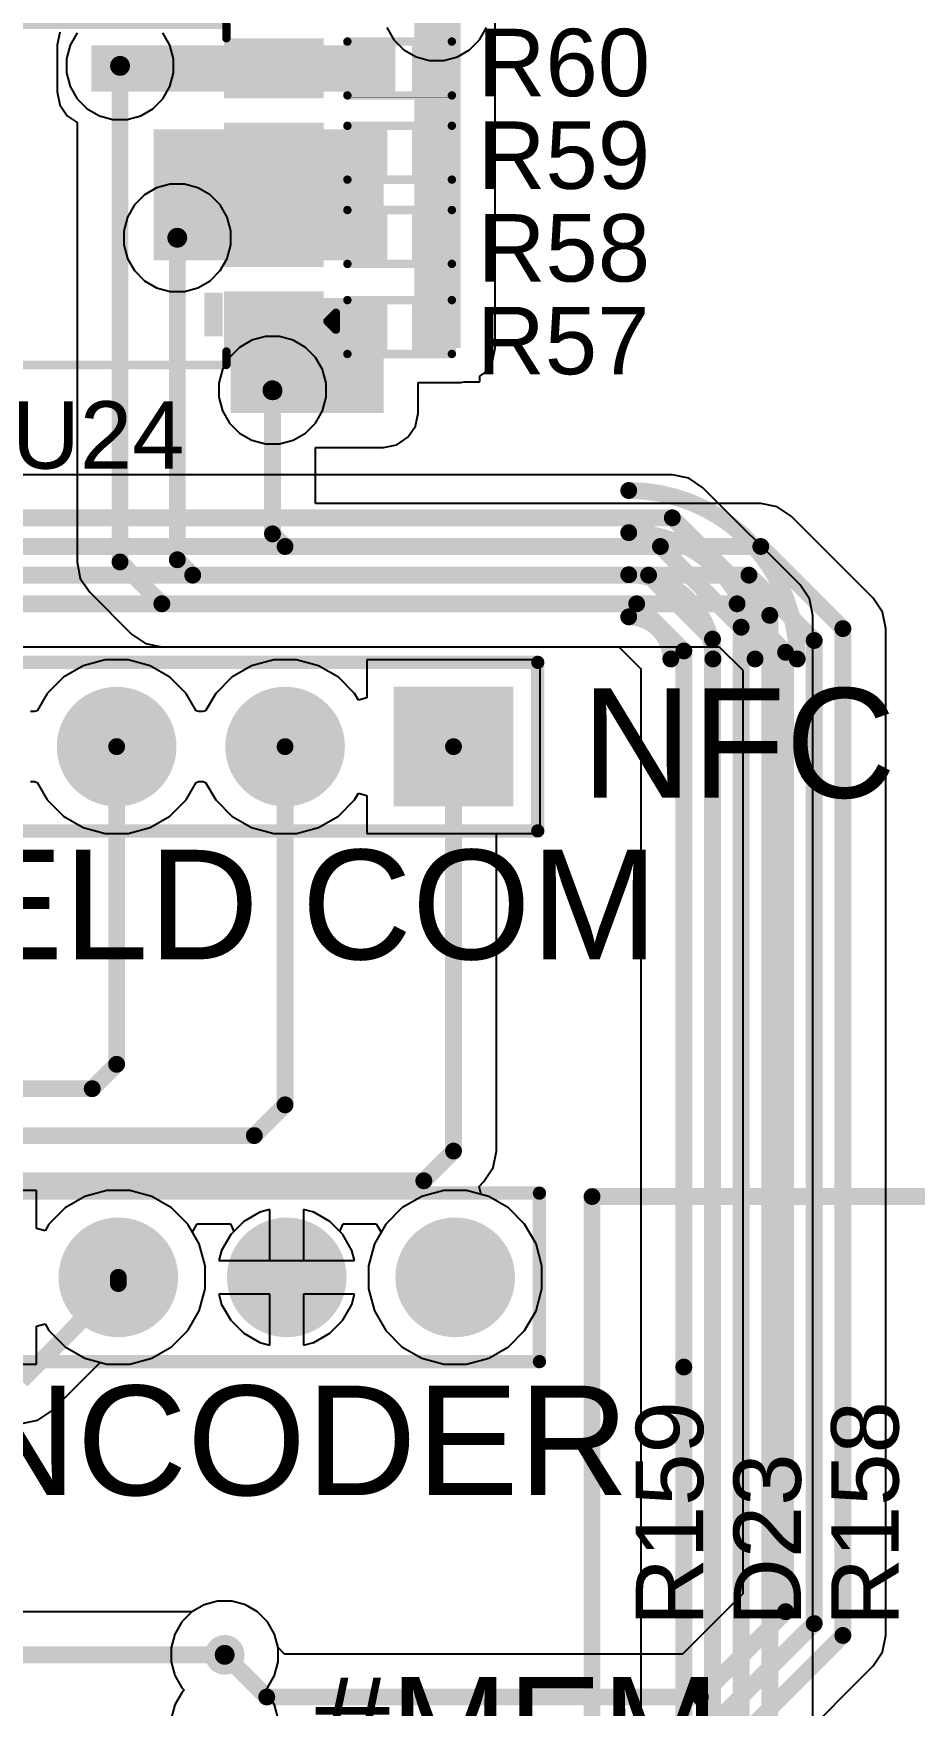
# Model space of a CAD drawing. Header units: millimetres. Extents: x -3 to 5437, y -3 to 5435.
# Drawn here: x 128.48 to 141.77, y 74.01 to 99.22 of the extents above; entities that cross this region are included whole.
import ezdxf

# ---------------------------------------------------------------- set-up
doc = ezdxf.new("R2010")
doc.units = ezdxf.units.MM
for name, color, linetype in [('BottomLayer', 5, 'Continuous'), ('BottomSolder', 6, 'Continuous'), ('MultiLayer', 9, 'Continuous'), ('PadHoleLayer', 156, 'Continuous'), ('TopLayer', 1, 'Continuous'), ('TopOverlay', 2, 'Continuous'), ('TopPaste', 8, 'Continuous'), ('TopSolder', 216, 'Continuous'), ('ViaHoleLayer', 16, 'Continuous')]:
    doc.layers.add(name, color=color, linetype=linetype)
doc.styles.add('Arial', font='', dxfattribs={"height": 0.2})
doc.styles.get('Arial').set_extended_font_data('Arial')

# ---------------------------------------------------------------- blocks, each defined once
blk = doc.blocks.new('SOP_8_98')
at = {"layer": 'TopLayer'}
for points in [[(-3.4, 2.255), (-2.1, 2.255), (-2.1, 1.555), (-3.4, 1.555)], [(2.1, 2.255), (3.4, 2.255), (3.4, 1.555), (2.1, 1.555)], [(-3.4, 0.985), (-2.1, 0.985), (-2.1, 0.285), (-3.4, 0.285)], [(2.1, 0.985), (3.4, 0.985), (3.4, 0.285), (2.1, 0.285)], [(-3.4, -0.285), (-2.1, -0.285), (-2.1, -0.985), (-3.4, -0.985)], [(2.1, -0.285), (3.4, -0.285), (3.4, -0.985), (2.1, -0.985)], [(-3.4, -1.555), (-2.1, -1.555), (-2.1, -2.255), (-3.4, -2.255)], [(2.1, -1.555), (3.4, -1.555), (3.4, -2.255), (2.1, -2.255)]]:
    blk.add_hatch(color=1, dxfattribs=at).paths.add_polyline_path(points)
at = {"layer": 'TopOverlay'}
blk.add_hatch(color=2, dxfattribs=at).paths.add_polyline_path([(-1.981, 1.473), (-1.702, 1.473), (-1.702, 2.134), (-1.981, 2.134)])
at = {"layer": 'TopPaste'}
for points in [[(-3.4, 2.255), (-2.1, 2.255), (-2.1, 1.555), (-3.4, 1.555)], [(2.1, 2.255), (3.4, 2.255), (3.4, 1.555), (2.1, 1.555)], [(-3.4, 0.985), (-2.1, 0.985), (-2.1, 0.285), (-3.4, 0.285)], [(2.1, 0.985), (3.4, 0.985), (3.4, 0.285), (2.1, 0.285)], [(-3.4, -0.285), (-2.1, -0.285), (-2.1, -0.985), (-3.4, -0.985)], [(2.1, -0.285), (3.4, -0.285), (3.4, -0.985), (2.1, -0.985)], [(-3.4, -1.555), (-2.1, -1.555), (-2.1, -2.255), (-3.4, -2.255)], [(2.1, -1.555), (3.4, -1.555), (3.4, -2.255), (2.1, -2.255)]]:
    blk.add_hatch(color=8, dxfattribs=at).paths.add_polyline_path(points)
at = {"layer": 'TopSolder'}
for points in [[(-3.502, 2.357), (-1.998, 2.357), (-1.998, 1.453), (-3.502, 1.453)], [(1.998, 2.357), (3.502, 2.357), (3.502, 1.453), (1.998, 1.453)], [(-3.502, 1.087), (-1.998, 1.087), (-1.998, 0.183), (-3.502, 0.183)], [(1.998, 1.087), (3.502, 1.087), (3.502, 0.183), (1.998, 0.183)], [(-3.502, -0.183), (-1.998, -0.183), (-1.998, -1.087), (-3.502, -1.087)], [(1.998, -0.183), (3.502, -0.183), (3.502, -1.087), (1.998, -1.087)], [(-3.502, -1.453), (-1.998, -1.453), (-1.998, -2.357), (-3.502, -2.357)], [(1.998, -1.453), (3.502, -1.453), (3.502, -2.357), (1.998, -2.357)]]:
    blk.add_hatch(color=216, dxfattribs=at).paths.add_polyline_path(points)
at = {"layer": 'TopOverlay', "const_width": 0.127}
for points in [[(2.028, 2.565), (-2.036, 2.565)], [(-2.036, 2.565), (-2.036, 2.362)], [(2.028, 2.565), (2.028, 2.362)], [(-3.56, 1.905), (-3.687, 2.032)], [(-3.687, 2.032), (-3.687, 1.778)], [(-3.56, 1.905), (-3.687, 1.778)], [(-2.036, -2.362), (-2.036, -2.565)], [(2.028, -2.565), (-2.036, -2.565)], [(2.028, -2.362), (2.028, -2.565)]]:
    blk.add_lwpolyline(points, dxfattribs=at)
at = {"layer": 'TopOverlay', "const_width": 0.0635}
for points in [[(-2.067, 2.565, 1), (-2.004, 2.565, 1)], [(-2.067, 2.565, 1), (-2.004, 2.565, 1)], [(1.997, 2.565, 1), (2.06, 2.565, 1)], [(1.997, 2.565, 1), (2.06, 2.565, 1)], [(-2.067, 2.362, 1), (-2.004, 2.362, 1)], [(1.997, 2.362, 1), (2.06, 2.362, 1)], [(-3.718, 2.032, 1), (-3.655, 2.032, 1)], [(-3.718, 2.032, 1), (-3.655, 2.032, 1)], [(-3.718, 1.778, 1), (-3.655, 1.778, 1)], [(-3.718, 1.778, 1), (-3.655, 1.778, 1)], [(-3.591, 1.905, 1), (-3.528, 1.905, 1)], [(-3.591, 1.905, 1), (-3.528, 1.905, 1)], [(-2.067, -2.362, 1), (-2.004, -2.362, 1)], [(-2.067, -2.565, 1), (-2.004, -2.565, 1)], [(-2.067, -2.565, 1), (-2.004, -2.565, 1)], [(1.997, -2.362, 1), (2.06, -2.362, 1)], [(1.997, -2.565, 1), (2.06, -2.565, 1)], [(1.997, -2.565, 1), (2.06, -2.565, 1)]]:
    blk.add_lwpolyline(points, format="xyb", close=True, dxfattribs=at)
blk = doc.blocks.new('R___0402_104')
at = {"layer": 'TopLayer'}
for points in [[(-0.699, -0.318), (-0.699, 0.318), (-0.241, 0.318), (-0.241, -0.318)], [(0.241, -0.318), (0.241, 0.318), (0.699, 0.318), (0.699, -0.318)]]:
    blk.add_hatch(color=1, dxfattribs=at).paths.add_polyline_path(points)
at = {"layer": 'TopPaste'}
for points in [[(-0.699, -0.318), (-0.699, 0.318), (-0.241, 0.318), (-0.241, -0.318)], [(0.241, -0.318), (0.241, 0.318), (0.699, 0.318), (0.699, -0.318)]]:
    blk.add_hatch(color=8, dxfattribs=at).paths.add_polyline_path(points)
at = {"layer": 'TopSolder'}
for points in [[(-0.754, -0.373), (-0.754, 0.373), (-0.186, 0.373), (-0.186, -0.373)], [(0.186, -0.373), (0.186, 0.373), (0.754, 0.373), (0.754, -0.373)]]:
    blk.add_hatch(color=216, dxfattribs=at).paths.add_polyline_path(points)
at = {"layer": 'TopOverlay'}
for points, const_width in [([(-0.787, -0.406), (-0.787, 0.406)], 0.127), ([(-0.787, 0.406), (0.787, 0.406)], 0.127), ([(0.787, -0.406), (0.787, 0.406)], 0.127), ([(-0.787, -0.406), (0.787, -0.406)], 0.127), ([(-0.813, -0.432), (0.813, -0.432)], 0.00323)]:
    blk.add_lwpolyline(points, dxfattribs=dict(at, const_width=const_width))
for points, const_width in [([(-0.819, 0.406, 1), (-0.756, 0.406, 1)], 0.0635), ([(-0.819, 0.406, 1), (-0.756, 0.406, 1)], 0.0635), ([(0.756, 0.406, 1), (0.819, 0.406, 1)], 0.0635), ([(0.756, 0.406, 1), (0.819, 0.406, 1)], 0.0635), ([(-0.819, -0.406, 1), (-0.756, -0.406, 1)], 0.0635), ([(-0.819, -0.406, 1), (-0.756, -0.406, 1)], 0.0635), ([(-0.814, -0.432, 1), (-0.812, -0.432, 1)], 0.00161), ([(0.756, -0.406, 1), (0.819, -0.406, 1)], 0.0635), ([(0.756, -0.406, 1), (0.819, -0.406, 1)], 0.0635), ([(0.812, -0.432, 1), (0.814, -0.432, 1)], 0.00161)]:
    blk.add_lwpolyline(points, format="xyb", close=True, dxfattribs=dict(at, const_width=const_width))
blk = doc.blocks.new('R___0402_105')
at = {"layer": 'TopLayer'}
for points in [[(-0.699, -0.318), (-0.699, 0.318), (-0.241, 0.318), (-0.241, -0.318)], [(0.241, -0.318), (0.241, 0.318), (0.699, 0.318), (0.699, -0.318)]]:
    blk.add_hatch(color=1, dxfattribs=at).paths.add_polyline_path(points)
at = {"layer": 'TopPaste'}
for points in [[(-0.699, -0.318), (-0.699, 0.318), (-0.241, 0.318), (-0.241, -0.318)], [(0.241, -0.318), (0.241, 0.318), (0.699, 0.318), (0.699, -0.318)]]:
    blk.add_hatch(color=8, dxfattribs=at).paths.add_polyline_path(points)
at = {"layer": 'TopSolder'}
for points in [[(-0.754, -0.373), (-0.754, 0.373), (-0.186, 0.373), (-0.186, -0.373)], [(0.186, -0.373), (0.186, 0.373), (0.754, 0.373), (0.754, -0.373)]]:
    blk.add_hatch(color=216, dxfattribs=at).paths.add_polyline_path(points)
at = {"layer": 'TopOverlay'}
for points, const_width in [([(-0.787, -0.406), (-0.787, 0.406)], 0.127), ([(-0.787, 0.406), (0.787, 0.406)], 0.127), ([(0.787, -0.406), (0.787, 0.406)], 0.127), ([(-0.787, -0.406), (0.787, -0.406)], 0.127), ([(-0.813, -0.432), (0.813, -0.432)], 0.00323)]:
    blk.add_lwpolyline(points, dxfattribs=dict(at, const_width=const_width))
for points, const_width in [([(-0.819, 0.406, 1), (-0.756, 0.406, 1)], 0.0635), ([(-0.819, 0.406, 1), (-0.756, 0.406, 1)], 0.0635), ([(0.756, 0.406, 1), (0.819, 0.406, 1)], 0.0635), ([(0.756, 0.406, 1), (0.819, 0.406, 1)], 0.0635), ([(-0.819, -0.406, 1), (-0.756, -0.406, 1)], 0.0635), ([(-0.819, -0.406, 1), (-0.756, -0.406, 1)], 0.0635), ([(-0.814, -0.432, 1), (-0.812, -0.432, 1)], 0.00161), ([(0.756, -0.406, 1), (0.819, -0.406, 1)], 0.0635), ([(0.756, -0.406, 1), (0.819, -0.406, 1)], 0.0635), ([(0.812, -0.432, 1), (0.814, -0.432, 1)], 0.00161)]:
    blk.add_lwpolyline(points, format="xyb", close=True, dxfattribs=dict(at, const_width=const_width))
blk = doc.blocks.new('R___0402_106')
at = {"layer": 'TopLayer'}
for points in [[(-0.699, -0.318), (-0.699, 0.318), (-0.241, 0.318), (-0.241, -0.318)], [(0.241, -0.318), (0.241, 0.318), (0.699, 0.318), (0.699, -0.318)]]:
    blk.add_hatch(color=1, dxfattribs=at).paths.add_polyline_path(points)
at = {"layer": 'TopPaste'}
for points in [[(-0.699, -0.318), (-0.699, 0.318), (-0.241, 0.318), (-0.241, -0.318)], [(0.241, -0.318), (0.241, 0.318), (0.699, 0.318), (0.699, -0.318)]]:
    blk.add_hatch(color=8, dxfattribs=at).paths.add_polyline_path(points)
at = {"layer": 'TopSolder'}
for points in [[(-0.754, -0.373), (-0.754, 0.373), (-0.186, 0.373), (-0.186, -0.373)], [(0.186, -0.373), (0.186, 0.373), (0.754, 0.373), (0.754, -0.373)]]:
    blk.add_hatch(color=216, dxfattribs=at).paths.add_polyline_path(points)
at = {"layer": 'TopOverlay'}
for points, const_width in [([(-0.787, -0.406), (-0.787, 0.406)], 0.127), ([(-0.787, 0.406), (0.787, 0.406)], 0.127), ([(0.787, -0.406), (0.787, 0.406)], 0.127), ([(-0.787, -0.406), (0.787, -0.406)], 0.127), ([(-0.813, -0.432), (0.813, -0.432)], 0.00323)]:
    blk.add_lwpolyline(points, dxfattribs=dict(at, const_width=const_width))
for points, const_width in [([(-0.819, 0.406, 1), (-0.756, 0.406, 1)], 0.0635), ([(-0.819, 0.406, 1), (-0.756, 0.406, 1)], 0.0635), ([(0.756, 0.406, 1), (0.819, 0.406, 1)], 0.0635), ([(0.756, 0.406, 1), (0.819, 0.406, 1)], 0.0635), ([(-0.819, -0.406, 1), (-0.756, -0.406, 1)], 0.0635), ([(-0.819, -0.406, 1), (-0.756, -0.406, 1)], 0.0635), ([(-0.814, -0.432, 1), (-0.812, -0.432, 1)], 0.00161), ([(0.756, -0.406, 1), (0.819, -0.406, 1)], 0.0635), ([(0.756, -0.406, 1), (0.819, -0.406, 1)], 0.0635), ([(0.812, -0.432, 1), (0.814, -0.432, 1)], 0.00161)]:
    blk.add_lwpolyline(points, format="xyb", close=True, dxfattribs=dict(at, const_width=const_width))
blk = doc.blocks.new('R___0402_107')
at = {"layer": 'TopLayer'}
for points in [[(-0.699, -0.318), (-0.699, 0.318), (-0.241, 0.318), (-0.241, -0.318)], [(0.241, -0.318), (0.241, 0.318), (0.699, 0.318), (0.699, -0.318)]]:
    blk.add_hatch(color=1, dxfattribs=at).paths.add_polyline_path(points)
at = {"layer": 'TopPaste'}
for points in [[(-0.699, -0.318), (-0.699, 0.318), (-0.241, 0.318), (-0.241, -0.318)], [(0.241, -0.318), (0.241, 0.318), (0.699, 0.318), (0.699, -0.318)]]:
    blk.add_hatch(color=8, dxfattribs=at).paths.add_polyline_path(points)
at = {"layer": 'TopSolder'}
for points in [[(-0.754, -0.373), (-0.754, 0.373), (-0.186, 0.373), (-0.186, -0.373)], [(0.186, -0.373), (0.186, 0.373), (0.754, 0.373), (0.754, -0.373)]]:
    blk.add_hatch(color=216, dxfattribs=at).paths.add_polyline_path(points)
at = {"layer": 'TopOverlay'}
for points, const_width in [([(-0.787, -0.406), (-0.787, 0.406)], 0.127), ([(-0.787, 0.406), (0.787, 0.406)], 0.127), ([(0.787, -0.406), (0.787, 0.406)], 0.127), ([(-0.787, -0.406), (0.787, -0.406)], 0.127), ([(-0.813, -0.432), (0.813, -0.432)], 0.00323)]:
    blk.add_lwpolyline(points, dxfattribs=dict(at, const_width=const_width))
for points, const_width in [([(-0.819, 0.406, 1), (-0.756, 0.406, 1)], 0.0635), ([(-0.819, 0.406, 1), (-0.756, 0.406, 1)], 0.0635), ([(0.756, 0.406, 1), (0.819, 0.406, 1)], 0.0635), ([(0.756, 0.406, 1), (0.819, 0.406, 1)], 0.0635), ([(-0.819, -0.406, 1), (-0.756, -0.406, 1)], 0.0635), ([(-0.819, -0.406, 1), (-0.756, -0.406, 1)], 0.0635), ([(-0.814, -0.432, 1), (-0.812, -0.432, 1)], 0.00161), ([(0.756, -0.406, 1), (0.819, -0.406, 1)], 0.0635), ([(0.756, -0.406, 1), (0.819, -0.406, 1)], 0.0635), ([(0.812, -0.432, 1), (0.814, -0.432, 1)], 0.00161)]:
    blk.add_lwpolyline(points, format="xyb", close=True, dxfattribs=dict(at, const_width=const_width))
blk = doc.blocks.new('HDR1X7_114')
at = {"layer": 'BottomLayer'}
blk.add_hatch(color=5, dxfattribs=at).paths.add_polyline_path([(-0.8, 0.8), (0.8, 0.8), (0.8, -0.8), (-0.8, -0.8)])
h = blk.add_hatch(color=5, dxfattribs=at)
edge = h.paths.add_edge_path()
edge.add_arc((2.54, 0), 0.8, 0, 360)
h = blk.add_hatch(color=5, dxfattribs=at)
edge = h.paths.add_edge_path()
edge.add_arc((5.08, 0), 0.8, 0, 360)
h = blk.add_hatch(color=5, dxfattribs=at)
edge = h.paths.add_edge_path()
edge.add_arc((7.62, 0), 0.8, 0, 360)
h = blk.add_hatch(color=5, dxfattribs=at)
edge = h.paths.add_edge_path()
edge.add_arc((10.16, 0), 0.8, 0, 360)
h = blk.add_hatch(color=5, dxfattribs=at)
edge = h.paths.add_edge_path()
edge.add_arc((12.7, 0), 0.8, 0, 360)
h = blk.add_hatch(color=5, dxfattribs=at)
edge = h.paths.add_edge_path()
edge.add_arc((15.24, 0), 0.8, 0, 360)
at = {"layer": 'BottomSolder'}
blk.add_hatch(color=6, dxfattribs=at).paths.add_polyline_path([(-0.902, 0.902), (0.902, 0.902), (0.902, -0.902), (-0.902, -0.902)])
h = blk.add_hatch(color=6, dxfattribs=at)
edge = h.paths.add_edge_path()
edge.add_arc((2.54, 0), 0.902, 0, 360)
h = blk.add_hatch(color=6, dxfattribs=at)
edge = h.paths.add_edge_path()
edge.add_arc((5.08, 0), 0.902, 0, 360)
h = blk.add_hatch(color=6, dxfattribs=at)
edge = h.paths.add_edge_path()
edge.add_arc((7.62, 0), 0.902, 0, 360)
h = blk.add_hatch(color=6, dxfattribs=at)
edge = h.paths.add_edge_path()
edge.add_arc((10.16, 0), 0.902, 0, 360)
h = blk.add_hatch(color=6, dxfattribs=at)
edge = h.paths.add_edge_path()
edge.add_arc((12.7, 0), 0.902, 0, 360)
h = blk.add_hatch(color=6, dxfattribs=at)
edge = h.paths.add_edge_path()
edge.add_arc((15.24, 0), 0.902, 0, 360)
at = {"layer": 'MultiLayer'}
blk.add_hatch(color=9, dxfattribs=at).paths.add_polyline_path([(-0.8, 0.8), (0.8, 0.8), (0.8, -0.8), (-0.8, -0.8)])
h = blk.add_hatch(color=9, dxfattribs=at)
edge = h.paths.add_edge_path()
edge.add_arc((2.54, 0), 0.8, 0, 360)
h = blk.add_hatch(color=9, dxfattribs=at)
edge = h.paths.add_edge_path()
edge.add_arc((5.08, 0), 0.8, 0, 360)
h = blk.add_hatch(color=9, dxfattribs=at)
edge = h.paths.add_edge_path()
edge.add_arc((7.62, 0), 0.8, 0, 360)
h = blk.add_hatch(color=9, dxfattribs=at)
edge = h.paths.add_edge_path()
edge.add_arc((10.16, 0), 0.8, 0, 360)
h = blk.add_hatch(color=9, dxfattribs=at)
edge = h.paths.add_edge_path()
edge.add_arc((12.7, 0), 0.8, 0, 360)
h = blk.add_hatch(color=9, dxfattribs=at)
edge = h.paths.add_edge_path()
edge.add_arc((15.24, 0), 0.8, 0, 360)
at = {"layer": 'PadHoleLayer'}
h = blk.add_hatch(color=156, dxfattribs=at)
edge = h.paths.add_edge_path()
edge.add_arc((0, 0), 0.45, 0, 360)
h = blk.add_hatch(color=156, dxfattribs=at)
edge = h.paths.add_edge_path()
edge.add_arc((2.54, 0), 0.45, 0, 360)
h = blk.add_hatch(color=156, dxfattribs=at)
edge = h.paths.add_edge_path()
edge.add_arc((5.08, 0), 0.45, 0, 360)
h = blk.add_hatch(color=156, dxfattribs=at)
edge = h.paths.add_edge_path()
edge.add_arc((7.62, 0), 0.45, 0, 360)
h = blk.add_hatch(color=156, dxfattribs=at)
edge = h.paths.add_edge_path()
edge.add_arc((10.16, 0), 0.45, 0, 360)
h = blk.add_hatch(color=156, dxfattribs=at)
edge = h.paths.add_edge_path()
edge.add_arc((12.7, 0), 0.45, 0, 360)
h = blk.add_hatch(color=156, dxfattribs=at)
edge = h.paths.add_edge_path()
edge.add_arc((15.24, 0), 0.45, 0, 360)
at = {"layer": 'TopLayer'}
blk.add_hatch(color=1, dxfattribs=at).paths.add_polyline_path([(-0.8, 0.8), (0.8, 0.8), (0.8, -0.8), (-0.8, -0.8)])
h = blk.add_hatch(color=1, dxfattribs=at)
edge = h.paths.add_edge_path()
edge.add_arc((2.54, 0), 0.8, 0, 360)
h = blk.add_hatch(color=1, dxfattribs=at)
edge = h.paths.add_edge_path()
edge.add_arc((5.08, 0), 0.8, 0, 360)
h = blk.add_hatch(color=1, dxfattribs=at)
edge = h.paths.add_edge_path()
edge.add_arc((7.62, 0), 0.8, 0, 360)
h = blk.add_hatch(color=1, dxfattribs=at)
edge = h.paths.add_edge_path()
edge.add_arc((10.16, 0), 0.8, 0, 360)
h = blk.add_hatch(color=1, dxfattribs=at)
edge = h.paths.add_edge_path()
edge.add_arc((12.7, 0), 0.8, 0, 360)
h = blk.add_hatch(color=1, dxfattribs=at)
edge = h.paths.add_edge_path()
edge.add_arc((15.24, 0), 0.8, 0, 360)
at = {"layer": 'TopSolder'}
blk.add_hatch(color=216, dxfattribs=at).paths.add_polyline_path([(-0.902, 0.902), (0.902, 0.902), (0.902, -0.902), (-0.902, -0.902)])
h = blk.add_hatch(color=216, dxfattribs=at)
edge = h.paths.add_edge_path()
edge.add_arc((2.54, 0), 0.902, 0, 360)
h = blk.add_hatch(color=216, dxfattribs=at)
edge = h.paths.add_edge_path()
edge.add_arc((5.08, 0), 0.902, 0, 360)
h = blk.add_hatch(color=216, dxfattribs=at)
edge = h.paths.add_edge_path()
edge.add_arc((7.62, 0), 0.902, 0, 360)
h = blk.add_hatch(color=216, dxfattribs=at)
edge = h.paths.add_edge_path()
edge.add_arc((10.16, 0), 0.902, 0, 360)
h = blk.add_hatch(color=216, dxfattribs=at)
edge = h.paths.add_edge_path()
edge.add_arc((12.7, 0), 0.902, 0, 360)
h = blk.add_hatch(color=216, dxfattribs=at)
edge = h.paths.add_edge_path()
edge.add_arc((15.24, 0), 0.902, 0, 360)
at = {"layer": 'TopOverlay', "const_width": 0.2}
for points in [[(16.51, 1.27), (-1.27, 1.27)], [(-1.27, 1.27), (-1.27, -1.27)], [(16.51, 1.27), (16.51, -1.27)], [(16.51, -1.27), (-1.27, -1.27)]]:
    blk.add_lwpolyline(points, dxfattribs=at)
at = {"layer": 'TopOverlay', "const_width": 0.1}
for points in [[(-1.32, 1.27, 1), (-1.22, 1.27, 1)], [(-1.32, 1.27, 1), (-1.22, 1.27, 1)], [(16.46, 1.27, 1), (16.56, 1.27, 1)], [(16.46, 1.27, 1), (16.56, 1.27, 1)], [(-1.32, -1.27, 1), (-1.22, -1.27, 1)], [(-1.32, -1.27, 1), (-1.22, -1.27, 1)], [(16.46, -1.27, 1), (16.56, -1.27, 1)], [(16.46, -1.27, 1), (16.56, -1.27, 1)]]:
    blk.add_lwpolyline(points, format="xyb", close=True, dxfattribs=at)
blk = doc.blocks.new('HDR1X4__140')
at = {"layer": 'BottomLayer'}
blk.add_hatch(color=5, dxfattribs=at).paths.add_polyline_path([(-0.8, 0.8), (0.8, 0.8), (0.8, -0.8), (-0.8, -0.8)])
h = blk.add_hatch(color=5, dxfattribs=at)
edge = h.paths.add_edge_path()
edge.add_arc((2.54, 0), 0.8, 0, 360)
h = blk.add_hatch(color=5, dxfattribs=at)
edge = h.paths.add_edge_path()
edge.add_arc((5.08, 0), 0.8, 0, 360)
h = blk.add_hatch(color=5, dxfattribs=at)
edge = h.paths.add_edge_path()
edge.add_arc((7.62, 0), 0.8, 0, 360)
at = {"layer": 'BottomSolder'}
blk.add_hatch(color=6, dxfattribs=at).paths.add_polyline_path([(-0.902, 0.902), (0.902, 0.902), (0.902, -0.902), (-0.902, -0.902)])
h = blk.add_hatch(color=6, dxfattribs=at)
edge = h.paths.add_edge_path()
edge.add_arc((2.54, 0), 0.902, 0, 360)
h = blk.add_hatch(color=6, dxfattribs=at)
edge = h.paths.add_edge_path()
edge.add_arc((5.08, 0), 0.902, 0, 360)
h = blk.add_hatch(color=6, dxfattribs=at)
edge = h.paths.add_edge_path()
edge.add_arc((7.62, 0), 0.902, 0, 360)
at = {"layer": 'MultiLayer'}
blk.add_hatch(color=9, dxfattribs=at).paths.add_polyline_path([(-0.8, 0.8), (0.8, 0.8), (0.8, -0.8), (-0.8, -0.8)])
h = blk.add_hatch(color=9, dxfattribs=at)
edge = h.paths.add_edge_path()
edge.add_arc((2.54, 0), 0.8, 0, 360)
h = blk.add_hatch(color=9, dxfattribs=at)
edge = h.paths.add_edge_path()
edge.add_arc((5.08, 0), 0.8, 0, 360)
h = blk.add_hatch(color=9, dxfattribs=at)
edge = h.paths.add_edge_path()
edge.add_arc((7.62, 0), 0.8, 0, 360)
at = {"layer": 'PadHoleLayer'}
h = blk.add_hatch(color=156, dxfattribs=at)
edge = h.paths.add_edge_path()
edge.add_arc((0, 0), 0.475, 0, 360)
h = blk.add_hatch(color=156, dxfattribs=at)
edge = h.paths.add_edge_path()
edge.add_arc((2.54, 0), 0.475, 0, 360)
h = blk.add_hatch(color=156, dxfattribs=at)
edge = h.paths.add_edge_path()
edge.add_arc((5.08, 0), 0.475, 0, 360)
h = blk.add_hatch(color=156, dxfattribs=at)
edge = h.paths.add_edge_path()
edge.add_arc((7.62, 0), 0.475, 0, 360)
at = {"layer": 'TopLayer'}
blk.add_hatch(color=1, dxfattribs=at).paths.add_polyline_path([(-0.8, 0.8), (0.8, 0.8), (0.8, -0.8), (-0.8, -0.8)])
h = blk.add_hatch(color=1, dxfattribs=at)
edge = h.paths.add_edge_path()
edge.add_arc((2.54, 0), 0.8, 0, 360)
h = blk.add_hatch(color=1, dxfattribs=at)
edge = h.paths.add_edge_path()
edge.add_arc((5.08, 0), 0.8, 0, 360)
h = blk.add_hatch(color=1, dxfattribs=at)
edge = h.paths.add_edge_path()
edge.add_arc((7.62, 0), 0.8, 0, 360)
at = {"layer": 'TopSolder'}
blk.add_hatch(color=216, dxfattribs=at).paths.add_polyline_path([(-0.902, 0.902), (0.902, 0.902), (0.902, -0.902), (-0.902, -0.902)])
h = blk.add_hatch(color=216, dxfattribs=at)
edge = h.paths.add_edge_path()
edge.add_arc((2.54, 0), 0.902, 0, 360)
h = blk.add_hatch(color=216, dxfattribs=at)
edge = h.paths.add_edge_path()
edge.add_arc((5.08, 0), 0.902, 0, 360)
h = blk.add_hatch(color=216, dxfattribs=at)
edge = h.paths.add_edge_path()
edge.add_arc((7.62, 0), 0.902, 0, 360)
at = {"layer": 'TopOverlay', "const_width": 0.2}
for points in [[(-1.27, 1.27), (8.89, 1.27)], [(-1.27, -1.27), (-1.27, 1.27)], [(8.89, -1.27), (8.89, 1.27)], [(-1.27, -1.27), (8.89, -1.27)]]:
    blk.add_lwpolyline(points, dxfattribs=at)
at = {"layer": 'TopOverlay', "const_width": 0.1}
for points in [[(-1.32, 1.27, 1), (-1.22, 1.27, 1)], [(-1.32, 1.27, 1), (-1.22, 1.27, 1)], [(8.84, 1.27, 1), (8.94, 1.27, 1)], [(8.84, 1.27, 1), (8.94, 1.27, 1)], [(-1.32, -1.27, 1), (-1.22, -1.27, 1)], [(-1.32, -1.27, 1), (-1.22, -1.27, 1)], [(8.84, -1.27, 1), (8.94, -1.27, 1)], [(8.84, -1.27, 1), (8.94, -1.27, 1)]]:
    blk.add_lwpolyline(points, format="xyb", close=True, dxfattribs=at)

msp = doc.modelspace()

# ---------------------------------------------------------------- hatches: boundary and pattern name
at = {"layer": 'BottomLayer'}
h = msp.add_hatch(color=5, dxfattribs=at)
edge = h.paths.add_edge_path()
edge.add_arc((129.791, 98.731), 0.3, 0, 360)
h = msp.add_hatch(color=5, dxfattribs=at)
edge = h.paths.add_edge_path()
edge.add_arc((130.654, 96.14), 0.3, 0, 360)
h = msp.add_hatch(color=5, dxfattribs=at)
edge = h.paths.add_edge_path()
edge.add_arc((132.089, 93.841), 0.3, 0, 360)
h = msp.add_hatch(color=5, dxfattribs=at)
edge = h.paths.add_edge_path()
edge.add_arc((131.369, 74.778), 0.3, 0, 360)
at = {"layer": 'BottomSolder'}
h = msp.add_hatch(color=6, dxfattribs=at)
edge = h.paths.add_edge_path()
edge.add_arc((129.791, 98.731), 0.15, 0, 360)
h = msp.add_hatch(color=6, dxfattribs=at)
edge = h.paths.add_edge_path()
edge.add_arc((130.654, 96.14), 0.15, 0, 360)
h = msp.add_hatch(color=6, dxfattribs=at)
edge = h.paths.add_edge_path()
edge.add_arc((132.089, 93.841), 0.15, 0, 360)
at = {"layer": 'TopLayer'}
for points in [[(134.229, 99.95), (134.229, 94.476), (134.929, 94.476), (134.929, 99.95)], [(129.359, 98.342), (133.94, 98.342), (133.94, 99.042), (129.359, 99.042)], [(130.299, 95.802), (133.766, 95.802), (133.766, 97.772), (130.299, 97.772)], [(131.459, 93.498), (133.766, 93.498), (133.766, 95.232), (131.459, 95.232)]]:
    msp.add_hatch(color=1, dxfattribs=at).paths.add_polyline_path(points)
h = msp.add_hatch(color=1, dxfattribs=at)
edge = h.paths.add_edge_path()
edge.add_arc((129.791, 98.731), 0.3, 0, 360)
h = msp.add_hatch(color=1, dxfattribs=at)
edge = h.paths.add_edge_path()
edge.add_arc((130.654, 96.14), 0.3, 0, 360)
h = msp.add_hatch(color=1, dxfattribs=at)
edge = h.paths.add_edge_path()
edge.add_arc((132.089, 93.841), 0.3, 0, 360)
h = msp.add_hatch(color=1, dxfattribs=at)
edge = h.paths.add_edge_path()
edge.add_arc((131.369, 74.778), 0.3, 0, 360)
at = {"layer": 'TopSolder'}
h = msp.add_hatch(color=216, dxfattribs=at)
edge = h.paths.add_edge_path()
edge.add_arc((129.791, 98.731), 0.15, 0, 360)
h = msp.add_hatch(color=216, dxfattribs=at)
edge = h.paths.add_edge_path()
edge.add_arc((130.654, 96.14), 0.15, 0, 360)
h = msp.add_hatch(color=216, dxfattribs=at)
edge = h.paths.add_edge_path()
edge.add_arc((132.089, 93.841), 0.15, 0, 360)
at = {"layer": 'ViaHoleLayer'}
h = msp.add_hatch(color=16, dxfattribs=at)
edge = h.paths.add_edge_path()
edge.add_arc((129.791, 98.731), 0.15, 0, 360)
h = msp.add_hatch(color=16, dxfattribs=at)
edge = h.paths.add_edge_path()
edge.add_arc((130.654, 96.14), 0.15, 0, 360)
h = msp.add_hatch(color=16, dxfattribs=at)
edge = h.paths.add_edge_path()
edge.add_arc((132.089, 93.841), 0.15, 0, 360)
h = msp.add_hatch(color=16, dxfattribs=at)
edge = h.paths.add_edge_path()
edge.add_arc((131.369, 74.778), 0.15, 0, 360)

# ---------------------------------------------------------------- linework, layer by layer
at = {"layer": 'BottomLayer'}
for p, q in [((129.144, 99.227), (129.038, 99.043)), ((130.544, 99.043), (130.437, 99.227)), ((133.813, 99.308), (133.919, 99.124)), ((133.919, 99.124), (134.07, 98.973)), ((135.062, 98.973), (135.212, 99.124)), ((135.212, 99.124), (135.319, 99.308)), ((129.038, 99.043), (128.983, 98.837)), ((128.983, 98.837), (128.983, 98.624)), ((130.599, 98.837), (130.544, 99.043)), ((130.599, 98.624), (130.599, 98.837)), ((134.07, 98.973), (134.254, 98.867)), ((134.254, 98.867), (134.459, 98.812)), ((134.459, 98.812), (134.672, 98.812)), ((134.672, 98.812), (134.878, 98.867)), ((134.878, 98.867), (135.062, 98.973)), ((128.983, 98.624), (129.038, 98.419)), ((130.544, 98.419), (130.599, 98.624)), ((129.038, 98.419), (129.144, 98.235)), ((130.437, 98.235), (130.544, 98.419)), ((129.144, 98.235), (129.295, 98.084)), ((129.295, 98.084), (129.479, 97.978)), ((130.103, 97.978), (130.287, 98.084)), ((130.287, 98.084), (130.437, 98.235)), ((129.479, 97.978), (129.684, 97.923)), ((129.684, 97.923), (129.897, 97.923)), ((129.897, 97.923), (130.103, 97.978)), ((130.342, 96.893), (130.158, 96.786)), ((130.548, 96.948), (130.342, 96.893)), ((130.761, 96.948), (130.548, 96.948)), ((130.966, 96.893), (130.761, 96.948)), ((131.15, 96.786), (130.966, 96.893)), ((130.008, 96.636), (129.901, 96.452)), ((130.158, 96.786), (130.008, 96.636)), ((131.301, 96.636), (131.15, 96.786)), ((131.407, 96.452), (131.301, 96.636)), ((129.901, 96.452), (129.846, 96.246)), ((131.462, 96.246), (131.407, 96.452)), ((129.846, 96.246), (129.846, 96.033)), ((131.462, 96.033), (131.462, 96.246)), ((129.846, 96.033), (129.901, 95.828)), ((129.901, 95.828), (130.008, 95.644)), ((131.301, 95.644), (131.407, 95.828)), ((131.407, 95.828), (131.462, 96.033)), ((130.008, 95.644), (130.158, 95.493)), ((131.15, 95.493), (131.301, 95.644)), ((130.158, 95.493), (130.342, 95.387)), ((130.342, 95.387), (130.548, 95.332)), ((130.548, 95.332), (130.761, 95.332)), ((130.761, 95.332), (130.966, 95.387)), ((130.966, 95.387), (131.15, 95.493)), ((131.777, 94.594), (131.593, 94.488)), ((131.983, 94.649), (131.777, 94.594)), ((132.196, 94.649), (131.983, 94.649)), ((132.401, 94.594), (132.196, 94.649)), ((132.585, 94.488), (132.401, 94.594)), ((131.443, 94.337), (131.336, 94.153)), ((131.593, 94.488), (131.443, 94.337)), ((132.736, 94.337), (132.585, 94.488)), ((132.842, 94.153), (132.736, 94.337)), ((131.336, 94.153), (131.281, 93.948)), ((132.897, 93.948), (132.842, 94.153)), ((131.281, 93.948), (131.281, 93.735)), ((132.897, 93.735), (132.897, 93.948)), ((131.281, 93.735), (131.336, 93.529)), ((131.336, 93.529), (131.443, 93.345)), ((132.736, 93.345), (132.842, 93.529)), ((132.842, 93.529), (132.897, 93.735)), ((131.443, 93.345), (131.593, 93.195)), ((132.585, 93.195), (132.736, 93.345)), ((131.593, 93.195), (131.777, 93.088)), ((131.777, 93.088), (131.983, 93.033)), ((131.983, 93.033), (132.196, 93.033)), ((132.196, 93.033), (132.401, 93.088)), ((132.401, 93.088), (132.585, 93.195)), ((138.119, 92.565), (124.276, 92.565)), ((138.366, 92.516), (138.119, 92.565)), ((138.576, 92.376), (138.366, 92.516)), ((140.046, 90.906), (138.576, 92.376)), ((140.186, 90.696), (140.046, 90.906)), ((140.236, 90.448), (140.186, 90.696)), ((140.236, 61.512), (140.236, 90.448)), ((116.198, 89.975), (137.314, 89.975)), ((129.568, 89.777), (129.235, 89.688)), ((129.912, 89.777), (129.568, 89.777)), ((130.245, 89.688), (129.912, 89.777)), ((132.108, 89.777), (131.775, 89.688)), ((132.452, 89.777), (132.108, 89.777)), ((132.785, 89.688), (132.452, 89.777)), ((136.128, 89.777), (133.512, 89.777)), ((133.512, 89.777), (133.512, 89.205)), ((136.128, 87.161), (136.128, 89.777)), ((137.314, 89.975), (137.645, 89.643)), ((128.937, 89.516), (128.693, 89.272)), ((129.235, 89.688), (128.937, 89.516)), ((130.543, 89.516), (130.245, 89.688)), ((130.786, 89.272), (130.543, 89.516)), ((131.477, 89.516), (131.233, 89.272)), ((131.775, 89.688), (131.477, 89.516)), ((133.083, 89.516), (132.785, 89.688)), ((133.326, 89.272), (133.083, 89.516)), ((137.645, 89.643), (137.645, 79.116)), ((128.693, 89.272), (128.541, 89.008)), ((130.939, 89.008), (130.786, 89.272)), ((131.233, 89.272), (131.081, 89.008)), ((133.385, 89.171), (133.326, 89.272)), ((128.5, 88.997), (128.44, 88.997)), ((128.541, 89.008), (128.5, 88.997)), ((130.98, 88.997), (130.939, 89.008)), ((131.04, 88.997), (130.98, 88.997)), ((131.081, 89.008), (131.04, 88.997)), ((133.512, 89.205), (133.385, 89.171)), ((135.467, 82.372), (135.467, 87.161)), ((135.467, 87.161), (136.128, 87.161)), ((135.418, 82.124), (135.467, 82.372)), ((135.278, 81.914), (135.418, 82.124)), ((135.204, 81.84), (135.278, 81.914)), ((135.237, 81.717), (135.204, 81.84)), ((135.35, 81.687), (135.237, 81.717)), ((135.648, 81.515), (135.35, 81.687)), ((135.892, 81.271), (135.648, 81.515)), ((130.882, 81.149), (130.956, 81.276)), ((130.956, 81.276), (131.457, 81.276)), ((131.457, 81.276), (131.506, 81.159)), ((133.105, 81.159), (133.153, 81.276)), ((133.153, 81.276), (133.655, 81.276)), ((133.655, 81.276), (133.728, 81.149)), ((136.064, 80.973), (135.892, 81.271)), ((130.984, 80.973), (130.882, 81.149)), ((131.073, 80.64), (130.984, 80.973)), ((131.462, 81.115), (131.323, 80.875)), ((131.506, 81.159), (131.462, 81.115)), ((133.149, 81.115), (133.105, 81.159)), ((133.287, 80.875), (133.149, 81.115)), ((133.626, 80.973), (133.537, 80.64)), ((133.728, 81.149), (133.626, 80.973)), ((136.153, 80.64), (136.064, 80.973)), ((131.323, 80.875), (131.282, 80.722)), ((131.282, 80.722), (133.328, 80.722)), ((133.328, 80.722), (133.287, 80.875)), ((131.073, 80.296), (131.073, 80.64)), ((133.537, 80.64), (133.537, 80.296)), ((136.153, 80.296), (136.153, 80.64)), ((130.984, 79.963), (131.073, 80.296)), ((132.051, 80.214), (131.282, 80.214)), ((131.282, 80.214), (131.323, 80.061)), ((132.051, 79.445), (132.051, 80.214)), ((133.328, 80.214), (132.559, 80.214)), ((132.559, 80.214), (132.559, 79.445)), ((133.287, 80.061), (133.328, 80.214)), ((133.537, 80.296), (133.626, 79.963)), ((136.064, 79.963), (136.153, 80.296)), ((130.812, 79.665), (130.984, 79.963)), ((131.323, 80.061), (131.462, 79.821)), ((133.149, 79.821), (133.287, 80.061)), ((133.626, 79.963), (133.799, 79.665)), ((135.892, 79.665), (136.064, 79.963)), ((130.568, 79.421), (130.812, 79.665)), ((131.462, 79.821), (131.658, 79.625)), ((132.952, 79.625), (133.149, 79.821)), ((133.799, 79.665), (134.042, 79.421)), ((135.648, 79.421), (135.892, 79.665)), ((130.27, 79.249), (130.568, 79.421)), ((131.658, 79.625), (131.898, 79.486)), ((131.898, 79.486), (132.051, 79.445)), ((132.559, 79.445), (132.712, 79.486)), ((132.712, 79.486), (132.952, 79.625)), ((134.042, 79.421), (134.34, 79.249)), ((135.35, 79.249), (135.648, 79.421)), ((128.762, 78.455), (129.493, 79.187)), ((129.493, 79.187), (129.593, 79.16)), ((129.593, 79.16), (129.937, 79.16)), ((129.937, 79.16), (130.27, 79.249)), ((134.34, 79.249), (134.673, 79.16)), ((134.673, 79.16), (135.017, 79.16)), ((135.017, 79.16), (135.35, 79.249)), ((137.645, 79.116), (137.645, 70.824)), ((128.552, 78.315), (128.762, 78.455)), ((128.304, 78.266), (128.552, 78.315)), ((130.874, 75.425), (128.284, 75.425)), ((131.057, 75.531), (130.874, 75.425)), ((131.262, 75.586), (131.057, 75.531)), ((131.475, 75.586), (131.262, 75.586)), ((131.681, 75.531), (131.475, 75.586)), ((131.865, 75.424), (131.681, 75.531)), ((132.015, 75.274), (131.865, 75.424)), ((132.122, 75.089), (132.015, 75.274)), ((132.177, 74.884), (132.122, 75.089)), ((132.177, 74.671), (132.177, 74.884)), ((132.122, 74.466), (132.177, 74.671)), ((132.015, 74.281), (132.122, 74.466)), ((131.978, 74.244), (132.015, 74.281)), ((132.015, 74.207), (131.978, 74.244)), ((132.122, 74.023), (132.015, 74.207)), ((132.177, 73.817), (132.122, 74.023))]:
    msp.add_line(p, q, dxfattribs=at)
at = {"layer": 'BottomLayer', "const_width": 0.254}
for points in [[(124.67, 91.918), (138.119, 91.918)], [(138.119, 91.918), (139.588, 90.448)], [(109.998, 91.486), (137.94, 91.486)], [(137.94, 91.486), (139.156, 90.269)], [(109.819, 91.054), (137.761, 91.054)], [(137.761, 91.054), (138.725, 90.09)], [(109.64, 90.622), (137.582, 90.622)], [(137.582, 90.622), (138.293, 89.911)], [(139.588, 61.512), (139.588, 90.448)], [(139.156, 61.69), (139.156, 90.269)], [(138.293, 79.116), (138.293, 89.911)], [(138.725, 61.869), (138.725, 90.09)], [(129.74, 83.68), (129.74, 88.469)], [(132.28, 83.069), (132.28, 88.469)], [(134.82, 82.372), (134.82, 88.469)], [(129.372, 83.312), (129.74, 83.68)], [(100.533, 83.312), (129.372, 83.312)], [(131.816, 82.605), (132.28, 83.069)], [(100.971, 82.605), (131.816, 82.605)], [(134.372, 81.924), (134.82, 82.372)], [(103.683, 81.924), (134.372, 81.924)], [(128.304, 78.913), (129.765, 80.375)], [(129.765, 80.375), (129.765, 80.468)], [(138.293, 62.048), (138.293, 79.116)], [(128.284, 74.778), (131.369, 74.778)]]:
    msp.add_lwpolyline(points, dxfattribs=at)
at = {"layer": 'BottomLayer', "const_width": 0.127}
for points in [[(138.055, 91.918, 1), (138.182, 91.918, 1)], [(138.055, 91.918, 1), (138.182, 91.918, 1)], [(137.876, 91.486, 1), (138.003, 91.486, 1)], [(137.876, 91.486, 1), (138.003, 91.486, 1)], [(137.697, 91.054, 1), (137.824, 91.054, 1)], [(137.697, 91.054, 1), (137.824, 91.054, 1)], [(137.518, 90.622, 1), (137.645, 90.622, 1)], [(137.518, 90.622, 1), (137.645, 90.622, 1)], [(139.525, 90.448, 1), (139.652, 90.448, 1)], [(139.525, 90.448, 1), (139.652, 90.448, 1)], [(139.093, 90.269, 1), (139.22, 90.269, 1)], [(139.093, 90.269, 1), (139.22, 90.269, 1)], [(138.229, 89.911, 1), (138.356, 89.911, 1)], [(138.229, 89.911, 1), (138.356, 89.911, 1)], [(138.661, 90.09, 1), (138.788, 90.09, 1)], [(138.661, 90.09, 1), (138.788, 90.09, 1)], [(129.676, 88.469, 1), (129.803, 88.469, 1)], [(132.216, 88.469, 1), (132.343, 88.469, 1)], [(134.756, 88.469, 1), (134.883, 88.469, 1)], [(129.676, 83.68, 1), (129.803, 83.68, 1)], [(129.676, 83.68, 1), (129.803, 83.68, 1)], [(129.308, 83.312, 1), (129.435, 83.312, 1)], [(129.308, 83.312, 1), (129.435, 83.312, 1)], [(132.216, 83.069, 1), (132.343, 83.069, 1)], [(132.216, 83.069, 1), (132.343, 83.069, 1)], [(131.752, 82.605, 1), (131.879, 82.605, 1)], [(131.752, 82.605, 1), (131.879, 82.605, 1)], [(134.756, 82.372, 1), (134.883, 82.372, 1)], [(134.756, 82.372, 1), (134.883, 82.372, 1)], [(134.308, 81.924, 1), (134.435, 81.924, 1)], [(134.308, 81.924, 1), (134.435, 81.924, 1)], [(129.702, 80.468, 1), (129.829, 80.468, 1)], [(129.702, 80.375, 1), (129.829, 80.375, 1)], [(129.702, 80.375, 1), (129.829, 80.375, 1)], [(138.229, 79.116, 1), (138.356, 79.116, 1)], [(138.229, 79.116, 1), (138.356, 79.116, 1)], [(131.305, 74.778, 1), (131.432, 74.778, 1)]]:
    msp.add_lwpolyline(points, format="xyb", close=True, dxfattribs=at)
at = {"layer": 'TopLayer'}
for p, q in [((135.446, 94.476), (135.446, 99.95)), ((128.881, 99.24), (128.841, 99.042)), ((128.841, 99.042), (128.841, 98.342)), ((128.841, 98.342), (128.881, 98.144)), ((128.881, 98.144), (128.993, 97.976)), ((128.993, 97.976), (129.143, 97.876)), ((129.143, 97.876), (129.143, 91.253)), ((135.295, 94.11), (135.407, 94.278)), ((135.407, 94.278), (135.446, 94.476)), ((135.214, 94.056), (135.295, 94.11)), ((135.214, 93.968), (135.214, 94.056)), ((134.284, 93.498), (134.284, 93.958)), ((134.284, 93.958), (134.929, 93.958)), ((134.929, 93.958), (134.979, 93.968)), ((134.979, 93.968), (135.214, 93.968)), ((134.132, 93.132), (134.244, 93.3)), ((134.244, 93.3), (134.284, 93.498)), ((133.766, 92.98), (133.964, 93.02)), ((133.964, 93.02), (134.132, 93.132)), ((132.737, 92.133), (132.737, 92.98)), ((132.737, 92.98), (133.766, 92.98)), ((139.453, 92.133), (132.737, 92.133)), ((139.701, 92.084), (139.453, 92.133)), ((139.911, 91.944), (139.701, 92.084)), ((141.148, 90.706), (139.911, 91.944)), ((129.143, 91.253), (129.192, 91.005)), ((129.192, 91.005), (129.333, 90.795)), ((129.333, 90.795), (129.963, 90.165)), ((141.289, 90.496), (141.148, 90.706)), ((141.338, 90.248), (141.289, 90.496)), ((141.338, 75.07), (141.338, 90.248)), ((129.963, 90.165), (130.173, 90.024)), ((130.173, 90.024), (130.421, 89.975)), ((129.568, 89.777), (129.235, 89.688)), ((129.912, 89.777), (129.568, 89.777)), ((130.245, 89.688), (129.912, 89.777)), ((130.421, 89.975), (138.827, 89.975)), ((132.108, 89.777), (131.775, 89.688)), ((132.452, 89.777), (132.108, 89.777)), ((132.785, 89.688), (132.452, 89.777)), ((136.128, 89.777), (133.512, 89.777)), ((133.512, 89.777), (133.512, 89.205)), ((136.128, 87.161), (136.128, 89.777)), ((138.827, 89.975), (139.18, 89.622)), ((128.937, 89.516), (128.693, 89.272)), ((129.235, 89.688), (128.937, 89.516)), ((130.543, 89.516), (130.245, 89.688)), ((130.786, 89.272), (130.543, 89.516)), ((131.477, 89.516), (131.233, 89.272)), ((131.775, 89.688), (131.477, 89.516)), ((133.083, 89.516), (132.785, 89.688)), ((133.326, 89.272), (133.083, 89.516)), ((139.18, 89.622), (139.18, 75.696)), ((128.693, 89.272), (128.541, 89.008)), ((130.939, 89.008), (130.786, 89.272)), ((131.233, 89.272), (131.081, 89.008)), ((133.385, 89.171), (133.326, 89.272)), ((128.5, 88.997), (128.44, 88.997)), ((128.541, 89.008), (128.5, 88.997)), ((130.98, 88.997), (130.939, 89.008)), ((131.04, 88.997), (130.98, 88.997)), ((131.081, 89.008), (131.04, 88.997)), ((133.512, 89.205), (133.385, 89.171)), ((128.44, 87.942), (128.5, 87.942)), ((128.5, 87.942), (128.541, 87.93)), ((128.541, 87.93), (128.693, 87.666)), ((130.786, 87.666), (130.939, 87.93)), ((130.939, 87.93), (130.98, 87.942)), ((130.98, 87.942), (131.04, 87.942)), ((131.04, 87.942), (131.081, 87.93)), ((131.081, 87.93), (131.233, 87.666)), ((133.326, 87.666), (133.385, 87.767)), ((133.385, 87.767), (133.512, 87.733)), ((133.512, 87.733), (133.512, 87.161)), ((128.693, 87.666), (128.937, 87.422)), ((130.543, 87.422), (130.786, 87.666)), ((131.233, 87.666), (131.477, 87.422)), ((133.083, 87.422), (133.326, 87.666)), ((128.937, 87.422), (129.235, 87.25)), ((129.235, 87.25), (129.568, 87.161)), ((129.912, 87.161), (130.245, 87.25)), ((130.245, 87.25), (130.543, 87.422)), ((131.477, 87.422), (131.775, 87.25)), ((131.775, 87.25), (132.108, 87.161)), ((132.452, 87.161), (132.785, 87.25)), ((132.785, 87.25), (133.083, 87.422)), ((129.568, 87.161), (129.912, 87.161)), ((132.108, 87.161), (132.452, 87.161)), ((133.512, 87.161), (136.128, 87.161)), ((128.533, 81.776), (126.025, 81.776)), ((128.533, 81.204), (128.533, 81.776)), ((129.26, 81.687), (128.962, 81.515)), ((129.593, 81.776), (129.26, 81.687)), ((129.937, 81.776), (129.593, 81.776)), ((130.27, 81.687), (129.937, 81.776)), ((130.568, 81.515), (130.27, 81.687)), ((134.34, 81.687), (134.042, 81.515)), ((134.673, 81.776), (134.34, 81.687)), ((135.017, 81.776), (134.673, 81.776)), ((135.35, 81.687), (135.017, 81.776)), ((135.648, 81.515), (135.35, 81.687)), ((128.962, 81.515), (128.719, 81.271)), ((130.812, 81.271), (130.568, 81.515)), ((131.898, 81.45), (131.658, 81.311)), ((132.051, 81.491), (131.898, 81.45)), ((132.051, 80.722), (132.051, 81.491)), ((132.712, 81.45), (132.559, 81.491)), ((132.559, 81.491), (132.559, 80.722)), ((132.952, 81.311), (132.712, 81.45)), ((134.042, 81.515), (133.799, 81.271)), ((135.892, 81.271), (135.648, 81.515)), ((128.66, 81.17), (128.533, 81.204)), ((128.719, 81.271), (128.66, 81.17)), ((130.984, 80.973), (130.812, 81.271)), ((131.658, 81.311), (131.462, 81.115)), ((133.149, 81.115), (132.952, 81.311)), ((133.799, 81.271), (133.626, 80.973)), ((136.064, 80.973), (135.892, 81.271)), ((131.073, 80.64), (130.984, 80.973)), ((131.462, 81.115), (131.323, 80.875)), ((133.287, 80.875), (133.149, 81.115)), ((133.626, 80.973), (133.537, 80.64)), ((136.153, 80.64), (136.064, 80.973)), ((131.323, 80.875), (131.282, 80.722)), ((131.282, 80.722), (132.051, 80.722)), ((132.559, 80.722), (133.328, 80.722)), ((133.328, 80.722), (133.287, 80.875)), ((131.073, 80.296), (131.073, 80.64)), ((133.537, 80.64), (133.537, 80.296)), ((136.153, 80.296), (136.153, 80.64)), ((130.984, 79.963), (131.073, 80.296)), ((132.051, 80.214), (131.282, 80.214)), ((131.282, 80.214), (131.323, 80.061)), ((132.051, 79.445), (132.051, 80.214)), ((133.328, 80.214), (132.559, 80.214)), ((132.559, 80.214), (132.559, 79.445)), ((133.287, 80.061), (133.328, 80.214)), ((133.537, 80.296), (133.626, 79.963)), ((136.064, 79.963), (136.153, 80.296)), ((130.812, 79.665), (130.984, 79.963)), ((131.323, 80.061), (131.462, 79.821)), ((133.149, 79.821), (133.287, 80.061)), ((133.626, 79.963), (133.799, 79.665)), ((135.892, 79.665), (136.064, 79.963)), ((128.533, 79.732), (128.66, 79.766)), ((128.533, 79.16), (128.533, 79.732)), ((128.66, 79.766), (128.719, 79.665)), ((128.719, 79.665), (128.962, 79.421)), ((130.568, 79.421), (130.812, 79.665)), ((131.462, 79.821), (131.658, 79.625)), ((132.952, 79.625), (133.149, 79.821)), ((133.799, 79.665), (134.042, 79.421)), ((135.648, 79.421), (135.892, 79.665)), ((128.962, 79.421), (129.26, 79.249)), ((130.27, 79.249), (130.568, 79.421)), ((131.658, 79.625), (131.898, 79.486)), ((131.898, 79.486), (132.051, 79.445)), ((132.559, 79.445), (132.712, 79.486)), ((132.712, 79.486), (132.952, 79.625)), ((134.042, 79.421), (134.34, 79.249)), ((135.35, 79.249), (135.648, 79.421)), ((126.025, 79.16), (128.533, 79.16)), ((129.26, 79.249), (129.593, 79.16)), ((129.593, 79.16), (129.937, 79.16)), ((129.937, 79.16), (130.27, 79.249)), ((134.34, 79.249), (134.673, 79.16)), ((134.673, 79.16), (135.017, 79.16)), ((135.017, 79.16), (135.35, 79.249)), ((139.18, 75.696), (138.273, 74.79)), ((130.873, 75.424), (130.722, 75.274)), ((131.057, 75.531), (130.873, 75.424)), ((131.262, 75.586), (131.057, 75.531)), ((131.475, 75.586), (131.262, 75.586)), ((131.681, 75.531), (131.475, 75.586)), ((131.865, 75.424), (131.681, 75.531)), ((132.015, 75.274), (131.865, 75.424)), ((130.722, 75.274), (130.616, 75.089)), ((132.122, 75.089), (132.015, 75.274)), ((130.616, 75.089), (130.561, 74.884)), ((130.561, 74.884), (130.561, 74.671)), ((132.176, 74.886), (132.122, 75.089)), ((132.272, 74.79), (132.176, 74.886)), ((141.289, 74.822), (141.338, 75.07)), ((130.561, 74.671), (130.616, 74.466)), ((138.273, 74.79), (132.272, 74.79)), ((139.357, 72.821), (141.148, 74.612)), ((141.148, 74.612), (141.289, 74.822)), ((130.616, 74.466), (130.722, 74.281)), ((130.722, 74.207), (130.616, 74.023)), ((130.722, 74.281), (130.76, 74.244)), ((130.76, 74.244), (130.722, 74.207)), ((130.616, 74.023), (130.561, 73.817))]:
    msp.add_line(p, q, dxfattribs=at)
at = {"layer": 'TopLayer', "const_width": 0.254}
for points in [[(129.791, 91.253), (129.791, 98.731)], [(129.791, 98.731), (129.794, 98.727)], [(130.654, 91.286), (130.654, 96.14)], [(130.654, 96.14), (130.658, 96.137)], [(132.089, 91.676), (132.089, 93.841)], [(132.089, 93.841), (132.109, 93.821)], [(132.089, 91.676), (132.28, 91.486)], [(132.28, 91.486), (139.453, 91.486)], [(139.453, 91.486), (140.691, 90.248)], [(129.791, 91.253), (130.421, 90.622)], [(130.654, 91.286), (130.886, 91.054)], [(130.886, 91.054), (139.274, 91.054)], [(139.274, 91.054), (140.259, 90.069)], [(130.421, 90.622), (139.095, 90.622)], [(139.095, 90.622), (139.827, 89.891)], [(140.691, 75.07), (140.691, 90.248)], [(139.827, 75.428), (139.827, 89.891)], [(140.259, 75.249), (140.259, 90.069)], [(138.542, 74.143), (139.827, 75.428)], [(138.72, 73.711), (140.259, 75.249)], [(138.899, 73.279), (140.691, 75.07)], [(131.369, 74.778), (132.004, 74.143)], [(132.004, 74.143), (138.542, 74.143)]]:
    msp.add_lwpolyline(points, dxfattribs=at)
at = {"layer": 'TopLayer', "const_width": 0.127}
for points in [[(129.727, 98.731, 1), (129.854, 98.731, 1)], [(129.727, 98.731, 1), (129.854, 98.731, 1)], [(129.731, 98.727, 1), (129.857, 98.727, 1)], [(130.591, 96.14, 1), (130.718, 96.14, 1)], [(130.591, 96.14, 1), (130.718, 96.14, 1)], [(130.594, 96.137, 1), (130.721, 96.137, 1)], [(132.026, 93.841, 1), (132.153, 93.841, 1)], [(132.026, 93.841, 1), (132.153, 93.841, 1)], [(132.046, 93.821, 1), (132.173, 93.821, 1)], [(132.026, 91.676, 1), (132.153, 91.676, 1)], [(132.026, 91.676, 1), (132.153, 91.676, 1)], [(132.216, 91.486, 1), (132.343, 91.486, 1)], [(132.216, 91.486, 1), (132.343, 91.486, 1)], [(139.389, 91.486, 1), (139.516, 91.486, 1)], [(139.389, 91.486, 1), (139.516, 91.486, 1)], [(129.727, 91.253, 1), (129.854, 91.253, 1)], [(129.727, 91.253, 1), (129.854, 91.253, 1)], [(130.591, 91.286, 1), (130.718, 91.286, 1)], [(130.591, 91.286, 1), (130.718, 91.286, 1)], [(130.823, 91.054, 1), (130.95, 91.054, 1)], [(130.823, 91.054, 1), (130.95, 91.054, 1)], [(139.211, 91.054, 1), (139.338, 91.054, 1)], [(139.211, 91.054, 1), (139.338, 91.054, 1)], [(130.358, 90.622, 1), (130.485, 90.622, 1)], [(130.358, 90.622, 1), (130.485, 90.622, 1)], [(139.032, 90.622, 1), (139.159, 90.622, 1)], [(139.032, 90.622, 1), (139.159, 90.622, 1)], [(140.627, 90.248, 1), (140.754, 90.248, 1)], [(140.627, 90.248, 1), (140.754, 90.248, 1)], [(139.763, 89.891, 1), (139.891, 89.891, 1)], [(139.763, 89.891, 1), (139.891, 89.891, 1)], [(140.195, 90.069, 1), (140.322, 90.069, 1)], [(140.195, 90.069, 1), (140.322, 90.069, 1)], [(139.763, 75.428, 1), (139.891, 75.428, 1)], [(139.763, 75.428, 1), (139.891, 75.428, 1)], [(140.195, 75.249, 1), (140.322, 75.249, 1)], [(140.195, 75.249, 1), (140.322, 75.249, 1)], [(140.627, 75.07, 1), (140.754, 75.07, 1)], [(140.627, 75.07, 1), (140.754, 75.07, 1)], [(131.305, 74.778, 1), (131.432, 74.778, 1)], [(131.94, 74.143, 1), (132.067, 74.143, 1)], [(131.94, 74.143, 1), (132.067, 74.143, 1)], [(138.478, 74.143, 1), (138.605, 74.143, 1)], [(138.478, 74.143, 1), (138.605, 74.143, 1)]]:
    msp.add_lwpolyline(points, format="xyb", close=True, dxfattribs=at)
at = {"layer": 'TopOverlay', "const_width": 0.254}
for points in [[(137.461, 92.33, -0.414214), (140.001, 89.79)], [(137.461, 91.695, -0.414214), (139.366, 89.79)], [(137.461, 91.06, -0.414214), (138.731, 89.79)], [(137.461, 90.425, -0.414214), (138.096, 89.79)]]:
    msp.add_lwpolyline(points, format="xyb", dxfattribs=at)
at = {"layer": 'TopOverlay', "const_width": 0.127}
for points in [[(137.398, 92.33, 1), (137.525, 92.33, 1)], [(137.398, 91.695, 1), (137.525, 91.695, 1)], [(137.398, 91.06, 1), (137.525, 91.06, 1)], [(137.398, 90.425, 1), (137.525, 90.425, 1)], [(138.033, 89.79, 1), (138.16, 89.79, 1)], [(138.668, 89.79, 1), (138.795, 89.79, 1)], [(139.303, 89.79, 1), (139.43, 89.79, 1)], [(139.938, 89.79, 1), (140.065, 89.79, 1)], [(136.845, 81.686, 1), (136.972, 81.686, 1)], [(136.845, 81.686, 1), (136.972, 81.686, 1)]]:
    msp.add_lwpolyline(points, format="xyb", close=True, dxfattribs=at)
at = {"layer": 'TopOverlay', "const_width": 0.254}
for points in [[(136.908, 81.686), (149.786, 81.686)], [(136.908, 72.796), (136.908, 81.686)]]:
    msp.add_lwpolyline(points, dxfattribs=at)

# ---------------------------------------------------------------- block references
at = {"rotation": 180}
for name, p in [('SOP_8_98', (129.359, 96.787)), ('HDR1X7_114', (134.82, 88.469))]:
    msp.add_blockref(name, p, dxfattribs=at)
for name, p in [('R___0402_104', (134.007, 98.692)), ('R___0402_105', (134.007, 97.422)), ('R___0402_106', (134.007, 96.152)), ('R___0402_107', (134.007, 94.794)), ('HDR1X4__140', (127.225, 80.468))]:
    msp.add_blockref(name, p)

# ---------------------------------------------------------------- texts
at = {"layer": 'TopOverlay', "style": 'Arial'}
for s, p in [('R60', (135.181, 98.274)), ('R59', (135.181, 96.877)), ('R58', (135.181, 95.48)), ('R57', (135.171, 94.082)), ('U24', (128.16, 92.659))]:
    msp.add_text(s, height=1.016, dxfattribs=at).set_placement(p)
for s, height, rotation, p in [('NFC', 1.651, 360, (136.75, 87.699)), ('NEAR FIELD COM', 1.651, 360, (118.301, 85.263)), ('ENCODER', 1.651, 360, (125.933, 77.185)), ('R159', 1.016, 90, (138.584, 75.21)), ('R158', 1.016, 90, (141.531, 75.21)), ('D23', 1.016, 90, (140.058, 75.21)), ('#MEM', 1.524, 360, (132.68, 72.918))]:
    msp.add_text(s, height=height, rotation=rotation, dxfattribs=at).set_placement(p)

doc.saveas('drawing.dxf')
